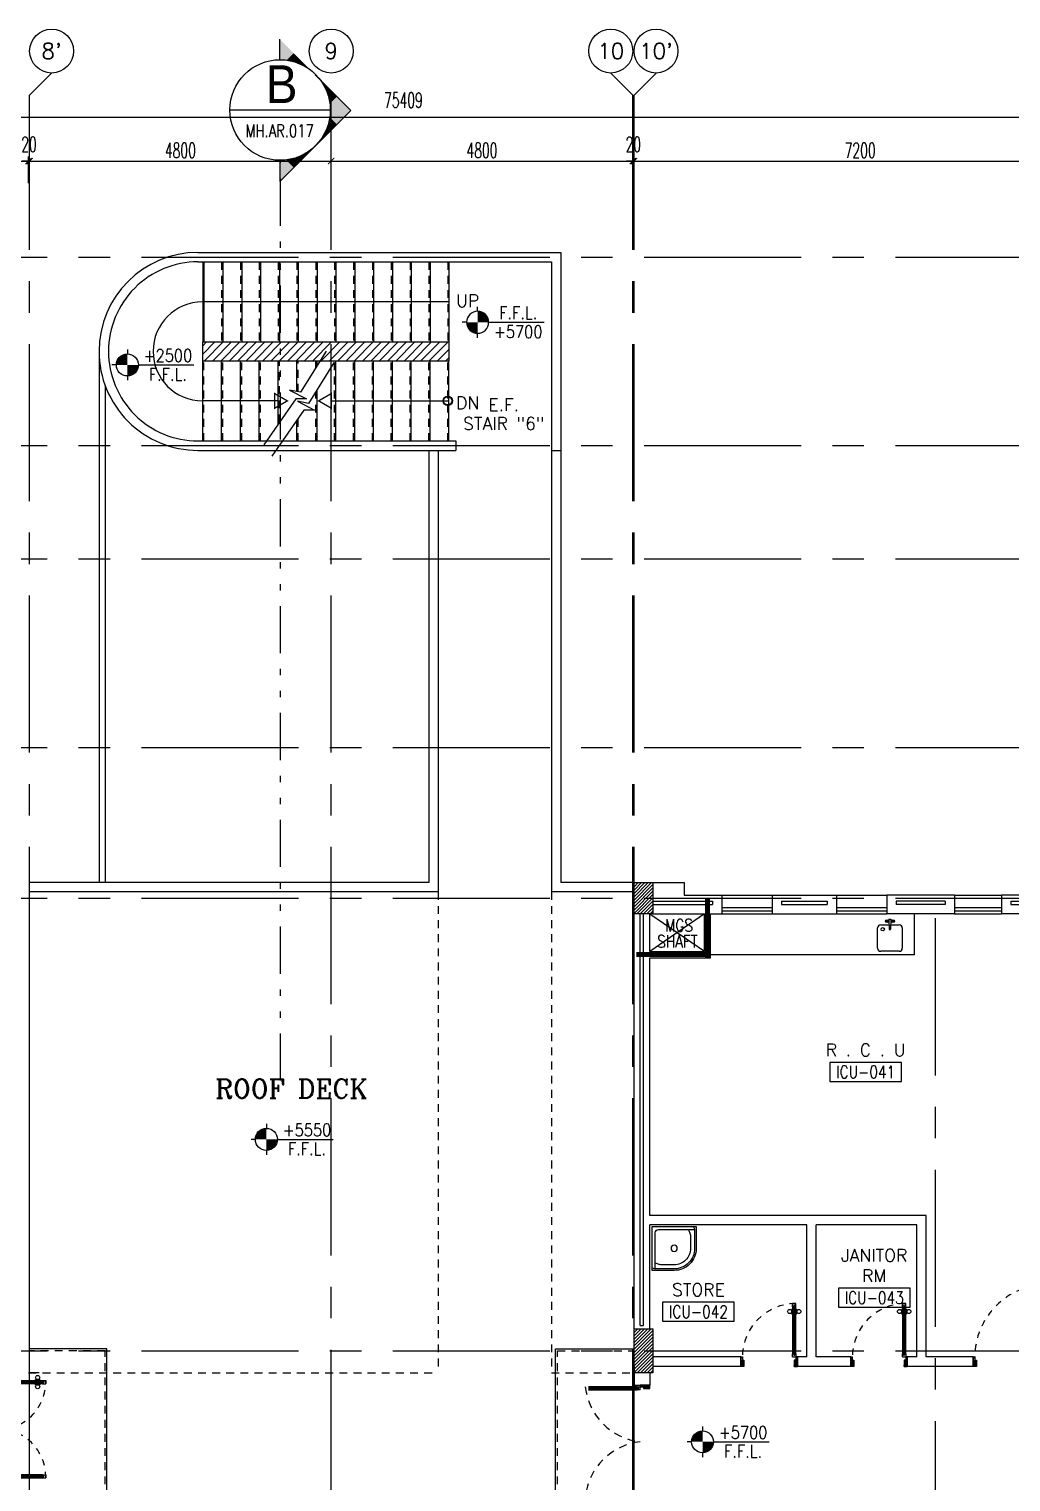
# Model space of a CAD drawing. Extents: x 275967.8 to 276060, y 57291.9 to 57371.4.
# Drawn here: x 276010.75 to 276026.38, y 57348.29 to 57371.41 of the extents above; entities that cross this region are included whole.
import ezdxf
from ezdxf.enums import TextEntityAlignment as Align

# ---------------------------------------------------------------- set-up
doc = ezdxf.new("R2010")
doc.units = 0
doc.header["$MEASUREMENT"] = 0
doc.header["$PDMODE"] = 34
for name, pattern in [('2DASHES', [1.7, 0.75, -0.25, 0.1, -0.25, 0.1, -0.25]), ('CENTERX2', [4, 2.5, -0.5, 0.5, -0.5]), ('DASHED', [0.75, 0.5, -0.25]), ('HIDDEN', [0.375, 0.25, -0.125]), ('HIDDEN2', [0.1875, 0.125, -0.0625])]:
    doc.linetypes.add(name, pattern=pattern)
doc.layers.get('0').update_dxf_attribs({"linetype": 'CONTINUOUS'})
doc.layers.get('DEFPOINTS').update_dxf_attribs({"linetype": 'CONTINUOUS'})
for name, color, linetype in [('AX-CR', 2, 'CONTINUOUS'), ('AX-DIM', 4, 'CONTINUOUS'), ('AX-TXT', 2, 'CONTINUOUS'), ('AXES', 11, 'CENTERX2'), ('COL', 5, 'CONTINUOUS'), ('DOOR', 7, 'CONTINUOUS'), ('EL-LEVS', 1, 'CONTINUOUS'), ('FireCompart', 7, 'DASHED'), ('FIX', 3, 'CONTINUOUS'), ('HAT', 8, 'CONTINUOUS'), ('Hatch', 11, 'CONTINUOUS'), ('HIDDEN', 9, 'HIDDEN2'), ('IND-ES', 6, 'CONTINUOUS'), ('IND-ES-L', 6, '2DASHES'), ('IND-ES-TXT', 4, 'CONTINUOUS'), ('INSUL', 4, 'CONTINUOUS'), ('LEV-PL', 3, 'CONTINUOUS'), ('NON-MEDICAL', 5, 'CONTINUOUS'), ('PART', 9, 'CONTINUOUS'), ('RM-BOX', 4, 'CONTINUOUS'), ('RM-NAME', 2, 'CONTINUOUS'), ('RM-NO', 2, 'CONTINUOUS'), ('ROOF', 7, 'CONTINUOUS'), ('SEC-MRK', 7, 'CONTINUOUS'), ('STR', 5, 'CONTINUOUS'), ('TXT1', 2, 'CONTINUOUS'), ('WALL', 2, 'CONTINUOUS'), ('WIN', 3, 'CONTINUOUS')]:
    doc.layers.add(name, color=color, linetype=linetype)
doc.styles.add('ROMANC', font='romanc', dxfattribs={"height": 0.1})
doc.styles.add('ROMANS', font='ROMANS.shx', dxfattribs={"width": 0.6})
doc.styles.add('S', font='ROMANS.SHX')
doc.styles.add('S5', font='simplex.shx', dxfattribs={"width": 0.77})
doc.styles.add('TTXT', font='swisse.ttf', dxfattribs={"width": 0.6})
doc.dimstyles.new('STANDARD in', dxfattribs={"dimtxt": 0.24, "dimasz": 0.1, "dimexe": 0.07, "dimexo": 0.05, "dimgap": 0.05, "dimtad": 1, "dimdec": 0, "dimlfac": 1000, "dimzin": 0, "dimdsep": 46, "dimtxsty": 'ROMANS', "dimblk": 'ARCHTICK', "dimcen": 0.05, "dimdle": 0.05, "dimclrd": 4, "dimclre": 4, "dimclrt": 2, "dimadec": 0, "dimazin": 0, "dimtfac": 1, "dimtdec": 0, "dimtmove": 2, "dimatfit": 3, "dimfxl": 0, "dimtolj": 1, "dimtzin": 0, "dimarcsym": 0})

# ---------------------------------------------------------------- blocks, each defined once
blk = doc.blocks.new('_ARCHTICK')
at = {"color": 0, "linetype": 'ByBlock', "const_width": 0.15}
blk.add_lwpolyline([(-0.5, -0.5), (0.5, 0.5)], dxfattribs=at)
blk = doc.blocks.new('*D698')
at = {"layer": 'AX-DIM', "color": 4, "lineweight": -2, "ltscale": 0.3}
for p, q in [((275978.085, 57369.661), (275978.085, 57370.081)), ((276053.495, 57364.468), (276053.495, 57370.081)), ((275978.035, 57370.011), (276053.545, 57370.011))]:
    blk.add_line(p, q, dxfattribs=at)
at = {"layer": 'DEFPOINTS', "color": 0, "ltscale": 0.3}
for p in [(276053.495, 57370.011), (275978.085, 57369.611), (276053.495, 57364.418)]:
    blk.add_point(p, dxfattribs=at)
at = {"layer": 'AX-DIM', "color": 4, "lineweight": -2, "ltscale": 0.3, "xscale": 0.1, "yscale": 0.1, "zscale": 0.1, "rotation": 180}
blk.add_blockref('_ARCHTICK', (275978.085, 57370.011), dxfattribs=at)
at = {"layer": 'AX-DIM', "color": 4, "lineweight": -2, "ltscale": 0.3, "xscale": 0.1, "yscale": 0.1, "zscale": 0.1}
blk.add_blockref('_ARCHTICK', (276053.495, 57370.011), dxfattribs=at)
at = {"layer": 'AX-DIM', "color": 2, "ltscale": 0.3, "insert": (276016.705, 57370.28), "char_height": 0.24, "attachment_point": 5, "style": 'ROMANS'}
blk.add_mtext('\\A1;75409', dxfattribs=at)
blk = doc.blocks.new('AXU')
at = {"layer": 'AX-CR'}
blk.add_circle((0, 350), 350, dxfattribs=at)
at = {"layer": 'AX-TXT', "style": 'ROMANS'}
blk.add_attdef('AX', text='', height=250, dxfattribs=at).set_placement((0, 350), align=Align.MIDDLE)
blk = doc.blocks.new('*D726')
at = {"layer": 'AX-DIM', "color": 4, "lineweight": -2, "ltscale": 0.3}
for p, q in [((276003.485, 57369.311), (276010.785, 57369.311)), ((276003.535, 57368.961), (276003.535, 57369.381)), ((276010.735, 57368.961), (276010.735, 57369.381))]:
    blk.add_line(p, q, dxfattribs=at)
at = {"layer": 'DEFPOINTS', "color": 0, "ltscale": 0.3}
for p in [(276010.735, 57369.311), (276003.535, 57368.911), (276010.735, 57368.911)]:
    blk.add_point(p, dxfattribs=at)
at = {"layer": 'AX-DIM', "color": 4, "lineweight": -2, "ltscale": 0.3, "xscale": 0.1, "yscale": 0.1, "zscale": 0.1, "rotation": 180}
blk.add_blockref('_ARCHTICK', (276003.535, 57369.311), dxfattribs=at)
at = {"layer": 'AX-DIM', "color": 4, "lineweight": -2, "ltscale": 0.3, "xscale": 0.1, "yscale": 0.1, "zscale": 0.1}
blk.add_blockref('_ARCHTICK', (276010.735, 57369.311), dxfattribs=at)
at = {"layer": 'AX-DIM', "color": 2, "ltscale": 0.3, "insert": (276007.135, 57369.481), "char_height": 0.24, "attachment_point": 5, "style": 'ROMANS'}
blk.add_mtext('\\A1;7200', dxfattribs=at)
blk = doc.blocks.new('*D727')
at = {"layer": 'AX-DIM', "color": 4, "lineweight": -2, "ltscale": 0.3}
for p, q in [((276010.735, 57369.311), (276010.635, 57369.311)), ((276010.735, 57368.961), (276010.735, 57369.381)), ((276010.735, 57369.311), (276010.755, 57369.311)), ((276010.755, 57368.961), (276010.755, 57369.381)), ((276010.755, 57369.311), (276010.855, 57369.311))]:
    blk.add_line(p, q, dxfattribs=at)
at = {"layer": 'DEFPOINTS', "color": 0, "ltscale": 0.3}
for p in [(276010.755, 57369.311), (276010.735, 57368.911), (276010.755, 57368.911)]:
    blk.add_point(p, dxfattribs=at)
at = {"layer": 'AX-DIM', "color": 4, "lineweight": -2, "ltscale": 0.3, "xscale": 0.1, "yscale": 0.1, "zscale": 0.1}
blk.add_blockref('_ARCHTICK', (276010.735, 57369.311), dxfattribs=at)
at = {"layer": 'AX-DIM', "color": 4, "lineweight": -2, "ltscale": 0.3, "xscale": 0.1, "yscale": 0.1, "zscale": 0.1, "rotation": 180}
blk.add_blockref('_ARCHTICK', (276010.755, 57369.311), dxfattribs=at)
at = {"layer": 'AX-DIM', "color": 2, "ltscale": 0.3, "insert": (276010.745, 57369.576), "char_height": 0.24, "attachment_point": 5, "style": 'ROMANS'}
blk.add_mtext('\\A1;20', dxfattribs=at)
blk = doc.blocks.new('*D728')
at = {"layer": 'AX-DIM', "color": 4, "lineweight": -2, "ltscale": 0.3}
for p, q in [((276010.705, 57369.311), (276015.605, 57369.311)), ((276010.755, 57368.961), (276010.755, 57369.381)), ((276015.555, 57368.961), (276015.555, 57369.381))]:
    blk.add_line(p, q, dxfattribs=at)
at = {"layer": 'DEFPOINTS', "color": 0, "ltscale": 0.3}
for p in [(276015.555, 57369.311), (276010.755, 57368.911), (276015.555, 57368.911)]:
    blk.add_point(p, dxfattribs=at)
at = {"layer": 'AX-DIM', "color": 4, "lineweight": -2, "ltscale": 0.3, "xscale": 0.1, "yscale": 0.1, "zscale": 0.1, "rotation": 180}
blk.add_blockref('_ARCHTICK', (276010.755, 57369.311), dxfattribs=at)
at = {"layer": 'AX-DIM', "color": 4, "lineweight": -2, "ltscale": 0.3, "xscale": 0.1, "yscale": 0.1, "zscale": 0.1}
blk.add_blockref('_ARCHTICK', (276015.555, 57369.311), dxfattribs=at)
at = {"layer": 'AX-DIM', "color": 2, "ltscale": 0.3, "insert": (276013.155, 57369.481), "char_height": 0.24, "attachment_point": 5, "style": 'ROMANS'}
blk.add_mtext('\\A1;4800', dxfattribs=at)
blk = doc.blocks.new('*D729')
at = {"layer": 'AX-DIM', "color": 4, "lineweight": -2, "ltscale": 0.3}
for p, q in [((276015.505, 57369.311), (276020.405, 57369.311)), ((276015.555, 57368.961), (276015.555, 57369.381)), ((276020.355, 57368.961), (276020.355, 57369.381))]:
    blk.add_line(p, q, dxfattribs=at)
at = {"layer": 'DEFPOINTS', "color": 0, "ltscale": 0.3}
for p in [(276020.355, 57369.311), (276015.555, 57368.911), (276020.355, 57368.911)]:
    blk.add_point(p, dxfattribs=at)
at = {"layer": 'AX-DIM', "color": 4, "lineweight": -2, "ltscale": 0.3, "xscale": 0.1, "yscale": 0.1, "zscale": 0.1, "rotation": 180}
blk.add_blockref('_ARCHTICK', (276015.555, 57369.311), dxfattribs=at)
at = {"layer": 'AX-DIM', "color": 4, "lineweight": -2, "ltscale": 0.3, "xscale": 0.1, "yscale": 0.1, "zscale": 0.1}
blk.add_blockref('_ARCHTICK', (276020.355, 57369.311), dxfattribs=at)
at = {"layer": 'AX-DIM', "color": 2, "ltscale": 0.3, "insert": (276017.955, 57369.481), "char_height": 0.24, "attachment_point": 5, "style": 'ROMANS'}
blk.add_mtext('\\A1;4800', dxfattribs=at)
blk = doc.blocks.new('*D730')
at = {"layer": 'AX-DIM', "color": 4, "lineweight": -2, "ltscale": 0.3}
for p, q in [((276020.355, 57369.311), (276020.255, 57369.311)), ((276020.355, 57368.961), (276020.355, 57369.381)), ((276020.355, 57369.311), (276020.375, 57369.311)), ((276020.375, 57368.961), (276020.375, 57369.381)), ((276020.375, 57369.311), (276020.475, 57369.311))]:
    blk.add_line(p, q, dxfattribs=at)
at = {"layer": 'DEFPOINTS', "color": 0, "ltscale": 0.3}
for p in [(276020.375, 57369.311), (276020.355, 57368.911), (276020.375, 57368.911)]:
    blk.add_point(p, dxfattribs=at)
at = {"layer": 'AX-DIM', "color": 4, "lineweight": -2, "ltscale": 0.3, "xscale": 0.1, "yscale": 0.1, "zscale": 0.1}
blk.add_blockref('_ARCHTICK', (276020.355, 57369.311), dxfattribs=at)
at = {"layer": 'AX-DIM', "color": 4, "lineweight": -2, "ltscale": 0.3, "xscale": 0.1, "yscale": 0.1, "zscale": 0.1, "rotation": 180}
blk.add_blockref('_ARCHTICK', (276020.375, 57369.311), dxfattribs=at)
at = {"layer": 'AX-DIM', "color": 2, "ltscale": 0.3, "insert": (276020.365, 57369.576), "char_height": 0.24, "attachment_point": 5, "style": 'ROMANS'}
blk.add_mtext('\\A1;20', dxfattribs=at)
blk = doc.blocks.new('*D731')
at = {"layer": 'AX-DIM', "color": 4, "lineweight": -2, "ltscale": 0.3}
for p, q in [((276020.325, 57369.311), (276027.625, 57369.311)), ((276020.375, 57368.961), (276020.375, 57369.381)), ((276027.575, 57368.961), (276027.575, 57369.381))]:
    blk.add_line(p, q, dxfattribs=at)
at = {"layer": 'DEFPOINTS', "color": 0, "ltscale": 0.3}
for p in [(276027.575, 57369.311), (276020.375, 57368.911), (276027.575, 57368.911)]:
    blk.add_point(p, dxfattribs=at)
at = {"layer": 'AX-DIM', "color": 4, "lineweight": -2, "ltscale": 0.3, "xscale": 0.1, "yscale": 0.1, "zscale": 0.1, "rotation": 180}
blk.add_blockref('_ARCHTICK', (276020.375, 57369.311), dxfattribs=at)
at = {"layer": 'AX-DIM', "color": 4, "lineweight": -2, "ltscale": 0.3, "xscale": 0.1, "yscale": 0.1, "zscale": 0.1}
blk.add_blockref('_ARCHTICK', (276027.575, 57369.311), dxfattribs=at)
at = {"layer": 'AX-DIM', "color": 2, "ltscale": 0.3, "insert": (276023.975, 57369.481), "char_height": 0.24, "attachment_point": 5, "style": 'ROMANS'}
blk.add_mtext('\\A1;7200', dxfattribs=at)
blk = doc.blocks.new('LEV1')
at = {"layer": 'LEV-PL'}
for p, q in [((0, 245), (0, 175)), ((-175, 0), (-245, 0)), ((175, 0), (1061, 0)), ((0, -175), (0, -245))]:
    blk.add_line(p, q, dxfattribs=at)
at = {"layer": 'LEV-PL', "const_width": 175}
for points in [[(-88, 0, -0.414214), (0, 88, -1)], [(88, 0, -0.414214), (0, -88, -1)]]:
    blk.add_lwpolyline(points, format="xyb", dxfattribs=at)
at = {"layer": 'LEV-PL'}
blk.add_circle((0, 0), 175, dxfattribs=at)
at = {"layer": 'LEV-PL', "color": 4, "style": 'S', "width": 0.85}
for tag, p in [('+0000', (646, 50)), ('F.F.L.', (646, -250))]:
    blk.add_attdef(tag, text='', height=200, dxfattribs=at).set_placement(p, align=Align.CENTER)
blk = doc.blocks.new('RM1')
at = {"layer": 'RM-BOX'}
blk.add_lwpolyline([(570, -200), (-570, -200), (-570, -500), (570, -500)], close=True, dxfattribs=at)
at = {"layer": 'RM-NAME', "style": 'ROMANS'}
for tag, p in [('ROOMNAME1', (0, 324)), ('ROOMNAME2', (0, 0))]:
    blk.add_attdef(tag, text='', height=200, dxfattribs=at).set_placement(p, align=Align.MIDDLE)
at = {"layer": 'RM-NO', "style": 'ROMANS', "width": 0.8}
blk.add_attdef('ROOMNO', text='', height=200, dxfattribs=at).set_placement((0, -350), align=Align.MIDDLE)
blk = doc.blocks.new('DOOR90')
at = {"layer": 'DOOR', "color": 0, "linetype": 'ByBlock'}
for p, q in [((-150, 0), (-150, -25)), ((-150, 0), (0, 0)), ((0, -50), (0, 0)), ((-1000, -25), (-1000, -75)), ((-1000, -75), (-1000, -25)), ((-950, -25), (-1000, -25)), ((-950, -75), (-1000, -75)), ((-970, -42), (-970, -58)), ((-950, -42), (-970, -42)), ((-950, -58), (-970, -58)), ((-950, -25), (-950, -42)), ((-950, -58), (-950, -75)), ((-918, -25), (-918, -18)), ((-828, -18), (-918, -18)), ((-918, -75), (-918, -82)), ((-828, -82), (-918, -82)), ((-905, -18), (-905, -9)), ((-905, -9), (-840, -9)), ((-905, -18), (-840, -18)), ((-905, -82), (-905, -91)), ((-905, -82), (-840, -82)), ((-905, -91), (-840, -91)), ((-840, -18), (-840, -9)), ((-840, -82), (-840, -91)), ((-828, -25), (-828, -18)), ((-828, -75), (-828, -82)), ((-200, -42), (-200, -25)), ((-200, -25), (-150, -25)), ((-180, -42), (-200, -42)), ((-200, -75), (-200, -58)), ((-200, -58), (-180, -58)), ((-150, -75), (-200, -75)), ((-180, -58), (-180, -42)), ((-150, -75), (-150, -25)), ((-150, -25), (-100, -25)), ((-100, -25), (-100, -50)), ((-100, -50), (0, -50)), ((-150, -900), (-150, -875)), ((-150, -875), (-100, -875)), ((0, -900), (-150, -900)), ((-150, -900), (0, -900)), ((-100, -850), (0, -850)), ((-100, -875), (-100, -850)), ((0, -850), (0, -900))]:
    blk.add_line(p, q, dxfattribs=at)
at = {"layer": 'DOOR', "color": 9, "linetype": 'ByBlock'}
for p, q in [((0, -50), (-114, 0)), ((0, -50), (-40, 0)), ((0, -50), (-100, -37)), ((0, -850), (-114, -900)), ((0, -850), (-100, -863)), ((0, -850), (-40, -900))]:
    blk.add_line(p, q, dxfattribs=at)
at = {"layer": 'DOOR', "linetype": 'ByBlock'}
for p, q in [((-200, -25), (-950, -25)), ((-200, -42), (-950, -42)), ((-200, -58), (-950, -58)), ((-950, -75), (-200, -75))]:
    blk.add_line(p, q, dxfattribs=at)
at = {"layer": 'DOOR', "color": 0, "linetype": 'ByBlock'}
for centre in [(-873, 24), (-873, -124)]:
    blk.add_circle(centre, 32.4, dxfattribs=at)
at = {"layer": 'DOOR', "color": 9, "linetype": 'ByBlock'}
for centre, radius, start, end in [((0, -50), 154, 161.1053, 166.2858), ((0, -50), 134, 158.1598, 169.28), ((0, -50), 94.4, 148.0182, 180), ((0, -50), 74.4, 137.7764, 180), ((0, -50), 114, 154.0838, 167.3774), ((0, -50), 54.4, 113.2074, 180), ((0, -50), 34.4, 90, 180), ((0, -50), 14.4, 90, 180), ((0, -850), 154, 193.7142, 198.8947), ((0, -850), 134, 190.72, 201.8402), ((0, -850), 94.4, 180, 211.9818), ((0, -850), 74.4, 180, 222.2236), ((0, -850), 54.4, 180, 246.7926), ((0, -850), 34.4, 180, 270), ((0, -850), 14.4, 180, 270)]:
    blk.add_arc(centre, radius, start, end, dxfattribs=at)
at = {"layer": 'DOOR', "linetype": 'HIDDEN', "ltscale": 0.5}
blk.add_arc((-150, -25), 850, 180, 270, dxfattribs=at)
blk = doc.blocks.new('A$C1DFA4FE8')
at = {"layer": 'DOOR', "color": 0, "linetype": 'ByBlock'}
for p, q in [((0, 1631), (0, 1581)), ((0, 1581), (0, 1631)), ((50, 1631), (0, 1631)), ((50, 1631), (50, 1614)), ((750, 1614), (750, 1631)), ((750, 1631), (800, 1631)), ((950, 1656), (800, 1656)), ((800, 1656), (800, 1631)), ((800, 1581), (800, 1631)), ((800, 1631), (850, 1631)), ((850, 1631), (850, 1606)), ((950, 1606), (950, 1656)), ((50, 1581), (0, 1581)), ((30, 1614), (30, 1598)), ((50, 1614), (30, 1614)), ((50, 1598), (30, 1598)), ((50, 1598), (50, 1581)), ((770, 1614), (750, 1614)), ((750, 1581), (750, 1598)), ((750, 1598), (770, 1598)), ((800, 1581), (750, 1581)), ((770, 1598), (770, 1614)), ((850, 1606), (950, 1606)), ((0, 81), (0, 131)), ((0, 131), (0, 81)), ((50, 131), (0, 131)), ((50, 81), (0, 81)), ((30, 98), (30, 114)), ((50, 114), (30, 114)), ((50, 98), (30, 98)), ((50, 114), (50, 131)), ((50, 81), (50, 98)), ((83, 131), (83, 138)), ((173, 138), (83, 138)), ((83, 81), (83, 74)), ((173, 74), (83, 74)), ((95, 138), (95, 147)), ((95, 147), (160, 147)), ((95, 138), (160, 138)), ((95, 74), (95, 65)), ((95, 74), (160, 74)), ((95, 65), (160, 65)), ((160, 138), (160, 147)), ((160, 74), (160, 65)), ((173, 131), (173, 138)), ((173, 81), (173, 74)), ((750, 131), (750, 114)), ((800, 131), (750, 131)), ((750, 114), (770, 114)), ((750, 98), (750, 81)), ((770, 98), (750, 98)), ((750, 81), (800, 81)), ((770, 114), (770, 98)), ((800, 131), (800, 81)), ((800, 56), (800, 81)), ((800, 81), (850, 81)), ((950, 56), (800, 56)), ((850, 106), (950, 106)), ((850, 81), (850, 106)), ((950, 106), (950, 56))]:
    blk.add_line(p, q, dxfattribs=at)
at = {"layer": 'DOOR', "linetype": 'ByBlock'}
for p, q in [((750, 1631), (50, 1631)), ((750, 1614), (50, 1614)), ((750, 1598), (50, 1598)), ((50, 1581), (750, 1581)), ((50, 131), (750, 131)), ((750, 114), (50, 114)), ((750, 98), (50, 98)), ((750, 81), (50, 81))]:
    blk.add_line(p, q, dxfattribs=at)
at = {"layer": 'DOOR', "color": 9, "linetype": 'ByBlock'}
for p, q in [((950, 1606), (837, 1656)), ((950, 1606), (850, 1619)), ((950, 1606), (910, 1656)), ((950, 106), (837, 56)), ((950, 106), (850, 93)), ((950, 106), (910, 56))]:
    blk.add_line(p, q, dxfattribs=at)
at = {"layer": 'DOOR', "color": 0, "linetype": 'ByBlock'}
for centre in [(128, 179), (128, 32)]:
    blk.add_circle(centre, 32.4, dxfattribs=at)
at = {"layer": 'DOOR', "linetype": 'HIDDEN', "ltscale": 0.5}
for centre, start, end in [((752, 1606), 178.0938, 273.7249), ((752, 106), 86.2751, 181.9062)]:
    blk.add_arc(centre, 752, start, end, dxfattribs=at)
at = {"layer": 'DOOR', "color": 9, "linetype": 'ByBlock'}
for centre, radius, start, end in [((950, 1606), 154, 161.1053, 166.2858), ((950, 1606), 134, 158.1598, 169.28), ((950, 1606), 114, 154.0838, 167.3774), ((950, 1606), 94.4, 148.0182, 180), ((950, 1606), 74.4, 137.7764, 180), ((950, 1606), 54.4, 113.2074, 180), ((950, 1606), 34.4, 90, 180), ((950, 1606), 14.4, 90, 180), ((950, 106), 154, 193.7142, 198.8947), ((950, 106), 134, 190.72, 201.8402), ((950, 106), 114, 192.6226, 205.9162), ((950, 106), 94.4, 180, 211.9818), ((950, 106), 74.4, 180, 222.2236), ((950, 106), 54.4, 180, 246.7926), ((950, 106), 34.4, 180, 270), ((950, 106), 14.4, 180, 270)]:
    blk.add_arc(centre, radius, start, end, dxfattribs=at)
blk = doc.blocks.new('C11')
at = {"layer": 'HAT'}
h = blk.add_hatch(dxfattribs=at)
h.set_pattern_fill('ANSI31', color=256, scale=300, style=0)
h.set_pattern_definition([(45, (-248556.182, -75061.005), (-26.5165043, 26.5165043), [])])
h.paths.add_polyline_path([(300, 700), (0, 700), (0, 350), (300, 350)])
h.paths.add_polyline_path([(300, 350), (0, 350), (0, 0), (300, 0)])
at = {"layer": 'COL'}
blk.add_lwpolyline([(300, 700), (300, 0), (0, 0), (0, 700)], close=True, dxfattribs=at)
blk = doc.blocks.new('C-300')
at = {"layer": 'HAT', "linetype": 'ByBlock', "ltscale": 0.3}
h = blk.add_hatch(dxfattribs=at)
h.set_pattern_fill('ANSI31', color=8, scale=300, style=0)
h.set_pattern_definition([(45, (-258496.182, -82361.005), (-26.5165043, 26.5165043), [])])
h.paths.add_polyline_path([(300, 500), (0, 500), (0, 250), (300, 250)])
h.paths.add_polyline_path([(300, 250), (0, 250), (0, 0), (300, 0)])
at = {"layer": 'COL'}
blk.add_lwpolyline([(0, 500), (300, 500), (300, 0), (0, 0)], close=True, dxfattribs=at)
blk = doc.blocks.new('DOOR100')
at = {"layer": 'DOOR', "color": 0, "linetype": 'ByBlock'}
for p, q in [((-82, 1205), (-91, 1205)), ((-91, 1205), (-91, 1140)), ((-75, 1218), (-82, 1218)), ((-82, 1128), (-82, 1218)), ((-82, 1205), (-82, 1140)), ((-25, 1300), (-75, 1300)), ((-75, 1300), (-25, 1300)), ((-75, 1250), (-75, 1300)), ((-58, 1250), (-75, 1250)), ((-42, 1270), (-58, 1270)), ((-58, 1250), (-58, 1270)), ((-42, 1250), (-42, 1270)), ((-25, 1250), (-42, 1250)), ((-25, 1250), (-25, 1300)), ((-25, 1218), (-18, 1218)), ((-18, 1128), (-18, 1218)), ((-18, 1205), (-9, 1205)), ((-18, 1205), (-18, 1140)), ((-9, 1205), (-9, 1140)), ((-82, 1140), (-91, 1140)), ((-75, 1128), (-82, 1128)), ((-25, 1128), (-18, 1128)), ((-18, 1140), (-9, 1140)), ((-1200, 0), (-1200, 150)), ((-1200, 150), (-1175, 150)), ((-1200, 150), (-1200, 0)), ((-1150, 0), (-1200, 0)), ((-1175, 150), (-1175, 100)), ((-1175, 100), (-1150, 100)), ((-1150, 100), (-1150, 0)), ((-75, 200), (-58, 200)), ((-75, 150), (-75, 200)), ((-75, 150), (-25, 150)), ((-58, 200), (-58, 180)), ((-58, 180), (-42, 180)), ((-50, 100), (-50, 0)), ((-25, 100), (-50, 100)), ((-50, 0), (0, 0)), ((-42, 200), (-25, 200)), ((-42, 180), (-42, 200)), ((-25, 200), (-25, 150)), ((0, 150), (-25, 150)), ((-25, 150), (-25, 100)), ((0, 150), (0, 0))]:
    blk.add_line(p, q, dxfattribs=at)
at = {"layer": 'DOOR', "linetype": 'ByBlock'}
for p, q in [((-75, 1250), (-75, 200)), ((-58, 200), (-58, 1250)), ((-42, 200), (-42, 1250)), ((-25, 200), (-25, 1250)), ((0, 0), (0, 150))]:
    blk.add_line(p, q, dxfattribs=at)
at = {"layer": 'DOOR', "color": 9, "linetype": 'ByBlock'}
for p, q in [((-1150, 0), (-1200, 114)), ((-1150, 0), (-1200, 40)), ((-1150, 0), (-1163, 100)), ((-50, 0), (0, 114)), ((-50, 0), (-37, 100)), ((-50, 0), (0, 40))]:
    blk.add_line(p, q, dxfattribs=at)
at = {"layer": 'DOOR', "color": 0, "linetype": 'ByBlock'}
for centre in [(-124, 1173), (24, 1173)]:
    blk.add_circle(centre, 32.4, dxfattribs=at)
at = {"layer": 'DOOR', "linetype": 'HIDDEN', "ltscale": 0.5}
blk.add_arc((-25, 150), 1150, 90, 180.0001, dxfattribs=at)
at = {"layer": 'DOOR', "color": 9, "linetype": 'ByBlock'}
for centre, radius, start, end in [((-1150, 0), 154, 103.7142, 108.8947), ((-1150, 0), 134, 100.72, 111.8402), ((-1150, 0), 94.4, 90, 121.9818), ((-1150, 0), 74.4, 90, 132.2236), ((-1150, 0), 54.4, 90, 156.7926), ((-1150, 0), 34.4, 90, 180), ((-1150, 0), 14.4, 90, 180), ((-50, 0), 94.4, 58.0182, 90), ((-50, 0), 74.4, 47.7764, 90), ((-50, 0), 54.4, 23.2074, 90), ((-50, 0), 34.4, 0, 90), ((-50, 0), 14.4, 0, 90), ((-50, 0), 134, 68.1598, 79.28), ((-50, 0), 114, 64.0838, 77.3774), ((-50, 0), 154, 71.1053, 76.2858)]:
    blk.add_arc(centre, radius, start, end, dxfattribs=at)
blk = doc.blocks.new('JAN-001')
for p, q in [((730, -30), (30, -30)), ((30, -30), (30, -730)), ((80, -130), (80, -705)), ((705, -80), (130, -80)), ((610, -80), (635, -152)), ((640, -380), (640, -184)), ((688, -30), (704, -76)), ((705, -380), (705, -84)), ((730, -380), (730, -30)), ((30, -688), (76, -704)), ((80, -610), (152, -635)), ((184, -640), (380, -640)), ((30, -730), (380, -730)), ((84, -705), (380, -705))]:
    blk.add_line(p, q)
blk.add_circle((380, -380), 50)
for centre, radius, start, end in [((130, -130), 50, 90, 180), ((540, -184), 100, 0, 19.0039), ((680, -84), 25, 0, 19.0039), ((380, -380), 350, 270, 0), ((380, -380), 325, 270, 0), ((380, -380), 260, 270, 0), ((184, -540), 100, 250.9961, 270), ((84, -680), 25, 250.9961, 270)]:
    blk.add_arc(centre, radius, start, end)
blk = doc.blocks.new('A$C2A864A15')
at = {"layer": 'FIX', "rotation": 270}
blk.add_blockref('JAN-001', (730, 730), dxfattribs=at)
blk = doc.blocks.new('AR2-SC')
at = {"layer": 'IND-ES'}
for p, q in [((0, 1131), (-566, 566)), ((0, 1131), (1131, 0)), ((-800, 0), (-1131, 0)), ((800, 0), (1131, 0))]:
    blk.add_line(p, q, dxfattribs=at)
for points in [[(0, 800), (0, 1131), (-104, 793), (-221, 910)], [(0, 800), (0, 1131), (104, 793), (221, 910)], [(-400, 693), (-419, 712), (-487, 634), (-492, 640)], [(-306, 739), (-349, 782), (-400, 693), (-419, 712)], [(-207, 773), (-283, 849), (-306, 739), (-349, 782)], [(-104, 793), (-221, 910), (-207, 773), (-283, 849)], [(104, 793), (221, 910), (207, 773), (283, 849)], [(207, 773), (283, 849), (306, 739), (349, 782)], [(306, 739), (349, 782), (400, 693), (419, 712)], [(400, 693), (419, 712), (487, 634), (492, 640)], [(-693, 400), (-712, 419), (-634, 487), (-640, 492)], [(-640, 492), (-634, 487), (-566, 566)], [(-492, 640), (-487, 634), (-566, 566)], [(492, 640), (487, 634), (566, 566)], [(640, 492), (634, 487), (566, 566)], [(693, 400), (712, 419), (634, 487), (640, 492)], [(-793, 104), (-910, 221), (-773, 207), (-849, 283)], [(-773, 207), (-849, 283), (-739, 306), (-782, 349)], [(-739, 306), (-782, 349), (-693, 400), (-712, 419)], [(739, 306), (782, 349), (693, 400), (712, 419)], [(773, 207), (849, 283), (739, 306), (782, 349)], [(793, 104), (910, 221), (773, 207), (849, 283)], [(-800, 0), (-1131, 0), (-793, 104), (-910, 221)], [(800, 0), (1131, 0), (793, 104), (910, 221)]]:
    blk.add_solid(points, dxfattribs=at)

msp = doc.modelspace()

# ---------------------------------------------------------------- hatches: boundary and pattern name
at = {"layer": 'Hatch', "linetype": 'ByBlock', "ltscale": 0.3}
h = msp.add_hatch(dxfattribs=at)
h.set_pattern_fill('ANSI31', color=256, scale=0.75, style=0)
h.set_pattern_definition([(45, (0, -7e-12), (-0.066291260736, 0.066291260736), [])])
h.paths.add_polyline_path([(276015.5555, 57366.4329), (276013.5103, 57366.4329), (276013.5103, 57366.1329), (276015.5555, 57366.1329)])
h.paths.add_polyline_path([(276017.4303, 57366.4329), (276015.5555, 57366.4329), (276015.5555, 57366.1329), (276017.4303, 57366.1329)])

# ---------------------------------------------------------------- linework, layer by layer
for p, q in [((276015.4762, 57366.2869), (276015.0671, 57365.6316)), ((276015.603, 57366.1086), (276015.1939, 57365.4534)), ((276014.9903, 57365.5263), (276014.4826, 57364.795)), ((276015.0671, 57365.6316), (276014.8917, 57365.6667)), ((276014.8917, 57365.6667), (276015.1606, 57365.5263)), ((276015.1606, 57365.5263), (276014.9903, 57365.5263)), ((276015.1939, 57365.4534), (276015.0185, 57365.4885)), ((276015.0185, 57365.4885), (276015.2874, 57365.3481)), ((276015.1171, 57365.3481), (276014.6093, 57364.6168)), ((276015.2874, 57365.3481), (276015.1171, 57365.3481))]:
    msp.add_line(p, q)
at = {"layer": 'AXES'}
for p, q in [((276010.7555, 57370.3613), (276011.1055, 57370.7113)), ((276015.5555, 57291.8986), (276015.5555, 57370.7113)), ((276020.3555, 57370.3613), (276020.0055, 57370.7113)), ((276020.3755, 57370.3613), (276020.7255, 57370.7113)), ((276010.7555, 57291.8986), (276010.7555, 57370.3613)), ((276020.3555, 57291.8986), (276020.3555, 57370.3613)), ((276020.3755, 57291.8986), (276020.3755, 57370.3613)), ((275968.5355, 57367.7829), (276036.5755, 57367.7829)), ((275968.5355, 57364.7829), (276036.5755, 57364.7829)), ((275968.5355, 57362.9829), (276036.5755, 57362.9829)), ((275968.5355, 57359.9829), (276036.5755, 57359.9829)), ((275968.5355, 57357.5829), (276036.6043, 57357.5829)), ((276025.1755, 57298.7629), (276025.1755, 57357.5829)), ((275968.5355, 57350.3829), (276036.5755, 57350.3829))]:
    msp.add_line(p, q, dxfattribs=at)
at = {"layer": 'DOOR', "linetype": 'ByBlock'}
for p, q in [((276020.4255, 57349.8079), (276019.6505, 57349.8079)), ((276020.4255, 57349.7909), (276019.6505, 57349.7909)), ((276020.4255, 57349.7749), (276019.6505, 57349.7749)), ((276019.6505, 57349.7579), (276020.4255, 57349.7579))]:
    msp.add_line(p, q, dxfattribs=at)
at = {"layer": 'DOOR', "color": 0, "linetype": 'ByBlock'}
for p, q in [((276020.4255, 57349.7909), (276020.4255, 57349.8079)), ((276020.4255, 57349.8079), (276020.4755, 57349.8079)), ((276020.4455, 57349.7909), (276020.4255, 57349.7909)), ((276020.4255, 57349.7579), (276020.4255, 57349.7749)), ((276020.4255, 57349.7749), (276020.4455, 57349.7749)), ((276020.4755, 57349.7579), (276020.4255, 57349.7579)), ((276020.4455, 57349.7749), (276020.4455, 57349.7909)), ((276020.6255, 57349.8329), (276020.4755, 57349.8329)), ((276020.4755, 57349.8329), (276020.4755, 57349.8079)), ((276020.4755, 57349.7579), (276020.4755, 57349.8079)), ((276020.4755, 57349.8079), (276020.5255, 57349.8079)), ((276020.5255, 57349.8079), (276020.5255, 57349.7829)), ((276020.5255, 57349.7829), (276020.6255, 57349.7829)), ((276020.6255, 57349.7829), (276020.6255, 57349.8329))]:
    msp.add_line(p, q, dxfattribs=at)
at = {"layer": 'DOOR', "color": 9, "linetype": 'ByBlock'}
for q in [(276020.5118, 57349.8329), (276020.5255, 57349.7963), (276020.5854, 57349.8329)]:
    msp.add_line((276020.6255, 57349.7829), q, dxfattribs=at)
at = {"layer": 'DOOR', "linetype": 'HIDDEN', "ltscale": 0.5}
for centre, start, end in [((276020.5827, 57349.9152), 186.23095, 263.76895), ((276020.5827, 57347.9507), 96.23105, 173.76905)]:
    msp.add_arc(centre, 0.9881, start, end, dxfattribs=at)
at = {"layer": 'DOOR', "color": 9, "linetype": 'ByBlock'}
for radius, start, end in [(0.1544, 161.10529, 166.28577), (0.1344, 158.15985, 169.28002), (0.1144, 154.08384, 167.37743), (0.0944, 148.01819, 180), (0.0744, 137.77643, 180), (0.0544, 113.20738, 180), (0.0344, 90, 180), (0.0144, 90, 180)]:
    msp.add_arc((276020.6255, 57349.7829), radius, start, end, dxfattribs=at)
at = {"layer": 'FireCompart', "ltscale": 0.3, "const_width": 0.08}
for points in [[(276021.5467, 57356.6329), (276021.5467, 57357.5829)], [(276020.4116, 57356.6863), (276021.5955, 57356.6863)]]:
    msp.add_lwpolyline(points, dxfattribs=at)
at = {"layer": 'HIDDEN'}
for p, q in [((276017.2605, 57357.6829), (276017.2605, 57350.0329)), ((276019.0605, 57357.6829), (276019.0605, 57350.0329)), ((276010.7355, 57350.0329), (276017.2605, 57350.0329)), ((276019.0605, 57350.0329), (276020.3555, 57350.0329))]:
    msp.add_line(p, q, dxfattribs=at)
at = {"layer": 'IND-ES'}
msp.add_line((276015.5412, 57370.1232), (276013.9412, 57370.1232), dxfattribs=at)
at = {"layer": 'IND-ES-L'}
msp.add_line((276014.747, 57354.6805), (276014.747, 57369.3232), dxfattribs=at)
at = {"layer": 'IND-ES-L', "linetype": 'ByBlock'}
msp.add_ellipse((276014.7412, 57370.1232), major_axis=(0.8, 0.0001), ratio=0.9999999, start_param=-0.0000763, end_param=6.283109, dxfattribs=at)
at = {"layer": 'INSUL'}
for p, q in [((276020.6755, 57357.5329), (276021.6255, 57357.5329)), ((276020.6755, 57357.4829), (276021.6255, 57357.4829)), ((276021.6255, 57357.5329), (276021.6255, 57357.4829)), ((276022.7255, 57357.5329), (276023.4505, 57357.5329)), ((276022.7255, 57357.5329), (276022.7255, 57357.4829)), ((276022.7255, 57357.4829), (276023.4505, 57357.4829)), ((276023.4505, 57357.5329), (276023.4505, 57357.4829)), ((276025.3266, 57357.5329), (276024.5505, 57357.5329)), ((276024.5505, 57357.5329), (276024.5505, 57357.4829)), ((276025.3266, 57357.4829), (276024.5505, 57357.4829)), ((276025.3266, 57357.5329), (276025.3266, 57357.4829)), ((276026.3755, 57357.5329), (276027.3255, 57357.5329)), ((276026.3755, 57357.5329), (276026.3755, 57357.4829)), ((276026.3755, 57357.4829), (276027.3255, 57357.4829)), ((276020.4755, 57350.7829), (276020.4755, 57357.3329)), ((276020.5255, 57350.7829), (276020.5255, 57357.3329)), ((276020.4755, 57350.7829), (276020.5255, 57350.7829))]:
    msp.add_line(p, q, dxfattribs=at)
at = {"layer": 'NON-MEDICAL'}
for p, q in [((276021.4955, 57357.3329), (276020.6255, 57356.7329)), ((276021.4955, 57356.7329), (276020.6255, 57357.3289)), ((276024.3026, 57357.1587), (276024.4391, 57357.1587)), ((276024.4331, 57357.2469), (276024.4651, 57357.2469)), ((276024.4331, 57357.2469), (276024.4391, 57357.0916)), ((276024.4651, 57357.2469), (276024.4591, 57357.0916)), ((276024.4591, 57357.1587), (276024.5955, 57357.1587)), ((276024.8377, 57356.6829), (276024.8377, 57357.3329)), ((276024.2527, 57356.7877), (276024.2527, 57357.1088)), ((276024.6454, 57357.1088), (276024.6454, 57356.7877)), ((276024.8377, 57356.6829), (276021.5955, 57356.6829)), ((276024.5955, 57356.7378), (276024.3026, 57356.7378))]:
    msp.add_line(p, q, dxfattribs=at)
for centre, radius in [((276024.3993, 57357.2158), 0.0217), ((276024.3993, 57357.2158), 0.014), ((276024.4988, 57357.2158), 0.0217), ((276024.4988, 57357.2158), 0.014), ((276024.3346, 57357.0892), 0.0255)]:
    msp.add_circle(centre, radius, dxfattribs=at)
for centre, radius, start, end in [((276024.3026, 57357.1088), 0.0499, 90, 180), ((276024.5955, 57357.1088), 0.0499, 0, 90), ((276024.4491, 57357.0916), 0.00997, 180, 0), ((276024.3026, 57356.7877), 0.0499, 180, 270), ((276024.5955, 57356.7877), 0.0499, 270, 0)]:
    msp.add_arc(centre, radius, start, end, dxfattribs=at)
at = {"layer": 'ROOF'}
for p, q in [((276011.86, 57366.2829), (276011.86, 57357.8329)), ((276011.96, 57365.7307), (276011.96, 57357.8329)), ((276017.1105, 57364.7079), (276017.1105, 57357.8329)), ((276017.2605, 57364.7079), (276017.2605, 57357.6829)), ((276019.0605, 57364.7079), (276019.0605, 57357.6829)), ((276019.2105, 57364.7079), (276019.2105, 57357.8329)), ((276017.1105, 57357.8329), (276010.7555, 57357.8329)), ((276020.3555, 57357.8329), (276019.2105, 57357.8329)), ((276020.3555, 57357.8329), (276020.3555, 57357.6829)), ((276017.2605, 57357.6829), (276010.7555, 57357.6829)), ((276010.7555, 57350.0329), (276010.7555, 57357.6329)), ((276020.3555, 57357.6829), (276019.0605, 57357.6829)), ((276010.9055, 57350.0329), (276010.7555, 57350.0329))]:
    msp.add_line(p, q, dxfattribs=at)
at = {"layer": 'STR', "linetype": 'HIDDEN2'}
for p, q in [((276013.5103, 57367.7079), (276013.5103, 57366.4329)), ((276013.5303, 57367.7079), (276013.5303, 57366.4329)), ((276013.8103, 57367.7079), (276013.8103, 57366.4329)), ((276014.1103, 57367.7079), (276014.1103, 57366.4329)), ((276014.4103, 57367.7079), (276014.4103, 57366.4329)), ((276014.7103, 57367.7079), (276014.7103, 57366.4329)), ((276015.0103, 57367.7079), (276015.0103, 57366.4329)), ((276015.3103, 57367.7079), (276015.3103, 57366.4329)), ((276015.6103, 57367.7079), (276015.6103, 57366.4329)), ((276015.9103, 57367.7079), (276015.9103, 57366.4329)), ((276016.2103, 57367.7079), (276016.2103, 57366.4329)), ((276016.5103, 57367.7079), (276016.5103, 57366.4329)), ((276016.8103, 57367.7079), (276016.8103, 57366.4329)), ((276017.1103, 57367.7079), (276017.1103, 57366.4329)), ((276017.4103, 57367.7079), (276017.4103, 57366.4329)), ((276013.5303, 57364.8579), (276013.5303, 57366.1329)), ((276013.8303, 57364.8579), (276013.8303, 57366.1329)), ((276014.1303, 57364.8579), (276014.1303, 57366.1329)), ((276014.4303, 57364.8579), (276014.4303, 57366.1329)), ((276014.7303, 57365.1518), (276014.7303, 57366.1329)), ((276015.0303, 57365.639), (276015.0303, 57366.1329)), ((276015.3103, 57366.0211), (276015.3103, 57366.1329)), ((276015.3303, 57366.0532), (276015.3303, 57366.1329)), ((276015.6103, 57364.8579), (276015.6103, 57366.1329)), ((276015.9103, 57364.8579), (276015.9103, 57366.1329)), ((276016.2103, 57364.8579), (276016.2103, 57366.1329)), ((276016.5103, 57364.8579), (276016.5103, 57366.1329)), ((276016.8103, 57364.8579), (276016.8103, 57366.1329)), ((276017.1103, 57364.8579), (276017.1103, 57366.1329)), ((276017.4103, 57364.8579), (276017.4103, 57366.1329)), ((276015.3103, 57364.8579), (276015.3103, 57365.6399)), ((276015.0303, 57364.8579), (276015.0303, 57365.2231))]:
    msp.add_line(p, q, dxfattribs=at)
at = {"layer": 'STR'}
for p, q in [((276013.5103, 57367.7079), (276013.5103, 57366.4329)), ((276013.5303, 57367.7079), (276013.5303, 57366.4329)), ((276013.8303, 57367.7079), (276013.8303, 57366.4329)), ((276014.1303, 57367.7079), (276014.1303, 57366.4329)), ((276014.4303, 57367.7079), (276014.4303, 57366.4329)), ((276014.7303, 57367.7079), (276014.7303, 57366.4329)), ((276015.0303, 57367.7079), (276015.0303, 57366.4329)), ((276015.3303, 57367.7079), (276015.3303, 57366.4329)), ((276015.6303, 57367.7079), (276015.6303, 57366.4329)), ((276015.9303, 57367.7079), (276015.9303, 57366.4329)), ((276016.2303, 57367.7079), (276016.2303, 57366.4329)), ((276016.5303, 57367.7079), (276016.5303, 57366.4329)), ((276016.8303, 57367.7079), (276016.8303, 57366.4329)), ((276017.1303, 57367.7079), (276017.1303, 57366.4329)), ((276017.4303, 57367.7079), (276017.4303, 57366.4329)), ((276017.4303, 57367.0704), (276013.5079, 57367.0704)), ((276013.5103, 57364.8579), (276013.5103, 57366.1329)), ((276013.8103, 57364.8579), (276013.8103, 57366.1329)), ((276014.1103, 57364.8579), (276014.1103, 57366.1329)), ((276014.4103, 57364.8579), (276014.4103, 57366.1329)), ((276014.7103, 57365.123), (276014.7103, 57366.1329)), ((276015.0103, 57365.643), (276015.0103, 57366.1329)), ((276015.3103, 57366.0211), (276015.3103, 57366.1329)), ((276015.3303, 57366.0532), (276015.3303, 57366.1329)), ((276015.6303, 57364.8579), (276015.6303, 57366.1329)), ((276015.9303, 57364.8579), (276015.9303, 57366.1329)), ((276016.2303, 57364.8579), (276016.2303, 57366.1329)), ((276016.5303, 57364.8579), (276016.5303, 57366.1329)), ((276016.8303, 57364.8579), (276016.8303, 57366.1329)), ((276017.1303, 57364.8579), (276017.1303, 57366.1329)), ((276017.4303, 57364.8579), (276017.4303, 57366.1329)), ((276014.7103, 57365.4954), (276013.5079, 57365.4954)), ((276015.3303, 57364.8579), (276015.3303, 57365.6719)), ((276015.5554, 57365.4954), (276017.4103, 57365.4954)), ((276015.0103, 57364.8579), (276015.0103, 57365.1943))]:
    msp.add_line(p, q, dxfattribs=at)
at = {"layer": 'STR', "const_width": 0.0215}
for points in [[(276014.657, 57365.6109), (276014.657, 57365.38), (276014.857, 57365.4954)], [(276015.5554, 57365.6109), (276015.5554, 57365.38), (276015.3554, 57365.4954)]]:
    msp.add_lwpolyline(points, close=True, dxfattribs=at)
at = {"layer": 'STR'}
for points in [[(276010.7555, 57347.7779), (276011.9855, 57347.7779), (276011.9855, 57350.4129), (276010.7555, 57350.4129)], [(276020.3555, 57347.7779), (276019.1255, 57347.7779), (276019.1255, 57350.4129), (276020.3755, 57350.4129)]]:
    msp.add_lwpolyline(points, dxfattribs=at)
at = {"layer": 'STR', "linetype": 'HIDDEN2'}
for points in [[(276010.7555, 57347.8079), (276011.9555, 57347.8079), (276011.9555, 57350.3829), (276010.7555, 57350.3829)], [(276020.3555, 57347.8079), (276019.1555, 57347.8079), (276019.1555, 57350.3829), (276020.3755, 57350.3829)]]:
    msp.add_lwpolyline(points, dxfattribs=at)
at = {"layer": 'STR'}
for radius in [0.075, 0.065]:
    msp.add_circle((276017.4103, 57365.4954), radius, dxfattribs=at)
msp.add_arc((276013.5079, 57366.2829), 0.7875, 90, 270, dxfattribs=at)
at = {"layer": 'WALL'}
for p, q in [((276013.435, 57367.8579), (276019.2105, 57367.8579)), ((276019.2105, 57367.8579), (276019.2105, 57364.7079)), ((276013.435, 57367.7079), (276019.0605, 57367.7079)), ((276019.0605, 57367.7079), (276019.0605, 57364.7079)), ((276013.5103, 57366.4329), (276017.4303, 57366.4329)), ((276013.5103, 57366.1329), (276013.5103, 57366.4329)), ((276017.4303, 57366.4329), (276017.4303, 57366.1329)), ((276013.5103, 57366.1329), (276017.4303, 57366.1329)), ((276013.435, 57364.8579), (276017.5393, 57364.8579)), ((276017.5393, 57364.8579), (276017.5393, 57364.7079)), ((276013.435, 57364.7079), (276017.5393, 57364.7079)), ((276020.6755, 57357.8329), (276021.1755, 57357.8329)), ((276021.1755, 57357.8329), (276021.1755, 57357.6329)), ((276021.1755, 57357.6329), (276021.7755, 57357.6329)), ((276021.7755, 57357.6329), (276021.7755, 57357.3329)), ((276022.5755, 57357.6329), (276023.6005, 57357.6329)), ((276022.5755, 57357.6329), (276022.5755, 57357.3329)), ((276023.6005, 57357.6329), (276023.6005, 57357.3329)), ((276025.4766, 57357.6329), (276024.4005, 57357.6329)), ((276024.4005, 57357.6329), (276024.4005, 57357.3329)), ((276025.4766, 57357.6329), (276025.4766, 57357.3329)), ((276026.2255, 57357.6329), (276026.2255, 57357.3329)), ((276027.0755, 57357.6329), (276026.2255, 57357.6329)), ((276020.3755, 57350.6329), (276020.3755, 57357.3329)), ((276020.6255, 57356.7329), (276020.6255, 57357.3329)), ((276020.6755, 57357.3329), (276021.4955, 57357.3329)), ((276021.4955, 57356.7329), (276021.4955, 57357.3329)), ((276021.5955, 57356.6329), (276021.5955, 57357.3329)), ((276021.5955, 57357.3329), (276021.7755, 57357.3329)), ((276022.5755, 57357.3329), (276023.6005, 57357.3329)), ((276025.4766, 57357.3329), (276024.4005, 57357.3329)), ((276027.3255, 57357.3329), (276026.2255, 57357.3329)), ((276020.6255, 57356.7329), (276021.4955, 57356.7329)), ((276020.6255, 57356.6329), (276021.5955, 57356.6329)), ((276020.6255, 57352.5329), (276020.6255, 57356.6329)), ((276025.0255, 57352.5329), (276020.6255, 57352.5329)), ((276025.0255, 57350.2829), (276025.0255, 57352.5329)), ((276023.1255, 57352.3829), (276020.6255, 57352.3829)), ((276020.6255, 57350.7329), (276020.6255, 57352.3829)), ((276023.1255, 57350.2829), (276023.1255, 57352.3829)), ((276024.8755, 57352.3829), (276023.2755, 57352.3829)), ((276023.2755, 57350.2829), (276023.2755, 57352.3829)), ((276024.8755, 57350.2829), (276024.8755, 57352.3829)), ((276022.0755, 57350.2829), (276020.6755, 57350.2829)), ((276022.0755, 57350.1329), (276022.0755, 57350.2829)), ((276023.1255, 57350.2829), (276022.9755, 57350.2829)), ((276022.9755, 57350.1329), (276022.9755, 57350.2829)), ((276023.8255, 57350.2829), (276023.2755, 57350.2829)), ((276023.8255, 57350.1329), (276023.8255, 57350.2829)), ((276024.8755, 57350.2829), (276024.7255, 57350.2829)), ((276024.7255, 57350.1329), (276024.7255, 57350.2829)), ((276025.7755, 57350.2829), (276025.0255, 57350.2829)), ((276022.0755, 57350.1329), (276020.6744, 57350.1329)), ((276023.8255, 57350.1329), (276022.9755, 57350.1329)), ((276025.7755, 57350.1329), (276024.7255, 57350.1329))]:
    msp.add_line(p, q, dxfattribs=at)
at = {"layer": 'WALL', "linetype": 'ByBlock', "ltscale": 0.3}
msp.add_line((276019.0605, 57364.7079), (276019.2105, 57364.7079), dxfattribs=at)
at = {"layer": 'WALL', "linetype": 'ByBlock'}
for p, q in [((276025.7755, 57350.1329), (276025.7755, 57350.2829)), ((276020.3755, 57350.1329), (276020.3755, 57349.8329)), ((276020.6255, 57350.0329), (276020.6255, 57349.8329)), ((276020.3755, 57349.8329), (276020.6255, 57349.8329))]:
    msp.add_line(p, q, dxfattribs=at)
at = {"layer": 'WALL', "linetype": 'ByBlock', "ltscale": 0.3}
for points in [[(276020.3755, 57357.8329), (276020.6755, 57357.8329), (276020.6755, 57357.3329), (276020.3755, 57357.3329)], [(276020.3755, 57350.7329), (276020.6755, 57350.7329), (276020.6755, 57350.0329), (276020.3755, 57350.0329)]]:
    msp.add_lwpolyline(points, close=True, dxfattribs=at)
at = {"layer": 'WALL'}
for radius, start, end in [(1.575, 90, 180), (1.425, 89.99998, 180), (1.575, 180, 270.00003), (1.425, 180, 270.00003)]:
    msp.add_arc((276013.435, 57366.2829), radius, start, end, dxfattribs=at)
at = {"layer": 'WIN'}
for p, q in [((276021.7755, 57357.6329), (276022.5755, 57357.6329)), ((276023.6005, 57357.6329), (276024.4005, 57357.6329)), ((276025.4766, 57357.6329), (276026.2255, 57357.6329)), ((276021.7755, 57357.4329), (276022.5755, 57357.4329)), ((276021.7755, 57357.3829), (276022.5755, 57357.3829)), ((276023.6005, 57357.4329), (276024.4005, 57357.4329)), ((276023.6005, 57357.3829), (276024.4005, 57357.3829)), ((276025.4766, 57357.4329), (276026.2255, 57357.4329)), ((276025.4766, 57357.3829), (276026.2255, 57357.3829)), ((276021.7755, 57357.3329), (276022.5755, 57357.3329)), ((276023.6005, 57357.3329), (276024.4005, 57357.3329)), ((276025.4766, 57357.3329), (276026.2255, 57357.3329))]:
    msp.add_line(p, q, dxfattribs=at)

# ---------------------------------------------------------------- block references
at = {"layer": 'AXES', "xscale": 0.0009999999892897904, "yscale": 0.000999999996565748, "zscale": 0.001}
for p, values in [((276011.1055, 57370.7113), {'AX': "8'"}), ((276015.5555, 57370.7113), {'AX': '9'}), ((276020.0055, 57370.7113), {'AX': '10'}), ((276020.7255, 57370.7113), {'AX': "10'"})]:
    msp.add_blockref('AXU', p, dxfattribs=at).add_auto_attribs(values)
at = {"layer": 'COL', "color": 6, "linetype": 'ByBlock', "xscale": 0.0009999999892897904, "yscale": 0.000999999996565748, "zscale": 0.001}
msp.add_blockref('C-300', (276020.3755, 57357.3329), dxfattribs=at)
at = {"layer": 'COL', "linetype": 'ByBlock', "xscale": 0.0009999999892897904, "yscale": 0.000999999996565748, "zscale": 0.001}
msp.add_blockref('C11', (276020.3755, 57350.0329), dxfattribs=at)
at = {"layer": 'DOOR', "xscale": 0.0009999999892897904, "yscale": 0.000999999996565748, "zscale": 0.001}
msp.add_blockref('DOOR100', (276026.9755, 57350.1329), dxfattribs=at)
at = {"layer": 'DOOR', "color": 0, "linetype": 'ByBlock', "yscale": 0.000999999996565748, "zscale": 0.001}
for name, p, xscale, rotation in [('DOOR90', (276022.9755, 57350.1329), 0.000999999996565748, 270), ('DOOR90', (276024.7255, 57350.1329), 0.000999999996565748, 270), ('A$C1DFA4FE8', (276011.0109, 57349.9889), 0.0009999999892897904, 180)]:
    msp.add_blockref(name, p, dxfattribs=dict(at, xscale=xscale, rotation=rotation))
at = {"layer": 'EL-LEVS', "xscale": 0.0009999999892897904, "yscale": 0.000999999996565748, "zscale": 0.001}
msp.add_blockref('LEV1', (276012.3103, 57366.0677), dxfattribs=at).add_auto_attribs({'F.F.L.': 'F.F.L.', '+0000': '+2500'})
at = {"layer": 'FIX', "linetype": 'ByBlock', "xscale": -0.0009999999892897904, "yscale": 0.000999999996565748, "zscale": 0.001}
msp.add_blockref('A$C2A864A15', (276021.3644, 57351.6599), dxfattribs=at)
at = {"layer": 'LEV-PL', "xscale": 0.0009999999892897904, "yscale": 0.000999999996565748, "zscale": 0.001}
for p, values in [((276014.5242, 57353.745), {'F.F.L.': 'F.F.L.', '+0000': '+5550'}), ((276021.4661, 57348.9329), {'F.F.L.': 'F.F.L.', '+0000': '+5700'})]:
    msp.add_blockref('LEV1', p, dxfattribs=at).add_auto_attribs(values)
at = {"layer": 'PART'}
ref = msp.add_blockref('LEV1', (276017.886, 57366.746), dxfattribs=dict(at, xscale=-0.0009999999892897904, yscale=0.000999999996565748, zscale=0.001, rotation=180))
ref.add_attrib('F.F.L.', 'F.F.L.', dxfattribs={"layer": 'LEV-PL', "color": 4, "height": 0.2, "style": 'S', "width": 0.85}).set_placement((276018.5321, 57366.796), align=Align.CENTER)
ref.add_attrib('+0000', '+5700', dxfattribs={"layer": 'LEV-PL', "color": 4, "height": 0.2, "style": 'S', "width": 0.85}).set_placement((276018.5321, 57366.496), align=Align.CENTER)
at = {"layer": 'RM-NAME', "xscale": 0.0009999999892897904, "yscale": 0.000999999996565748, "zscale": 0.001}
for p, values in [((276024.0632, 57355.1678), {'ROOMNO': 'ICU-041', 'ROOMNAME2': 'R . C . U'}), ((276024.1989, 57351.5762), {'ROOMNO': 'ICU-043', 'ROOMNAME2': 'RM', 'ROOMNAME1': 'JANITOR'}), ((276021.4008, 57351.3524), {'ROOMNO': 'ICU-042', 'ROOMNAME2': 'STORE'})]:
    msp.add_blockref('RM1', p, dxfattribs=at).add_auto_attribs(values)
at = {"layer": 'SEC-MRK', "color": 1, "xscale": 0.0009999999892897904, "yscale": 0.0009999999892897904, "zscale": 0.001, "rotation": 270}
msp.add_blockref('AR2-SC', (276014.7354, 57370.1174), dxfattribs=at)

# ---------------------------------------------------------------- texts
at = {"layer": 'IND-ES-TXT', "color": 2, "style": 'S5', "width": 0.77}
msp.add_attdef('MH.AR.017', text='AR02', height=0.2, dxfattribs=at).set_placement((276014.7342, 57369.7923), align=Align.MIDDLE)
at = {"layer": 'RM-NAME'}
for s, height, style, p in [('UP', 0.2, 'ROMANS', (276017.7267, 57367.0881)), ('DN', 0.2, 'ROMANS', (276017.7267, 57365.4632)), ('E.F.', 0.2, 'ROMANS', (276018.3025, 57365.4351)), ('STAIR "6"', 0.2, 'ROMANS', (276018.3025, 57365.1351)), ('ROOF DECK', 0.3, 'ROMANC', (276014.9182, 57354.5508))]:
    msp.add_text(s, height=height, dxfattribs=dict(at, style=style)).set_placement(p, align=Align.MIDDLE)
at = {"layer": 'RM-NAME', "style": 'ROMANS', "width": 0.8}
for s, p in [('MGS', (276021.0913, 57357.1512)), ('SHAFT', (276021.0645, 57356.8956))]:
    msp.add_text(s, height=0.2, dxfattribs=at).set_placement(p, align=Align.MIDDLE)
at = {"layer": 'TXT1', "color": 6, "style": 'TTXT', "width": 0.9}
msp.add_attdef('B', text='C', height=0.6018, dxfattribs=at).set_placement((276014.7666, 57370.2332), align=Align.CENTER)
msp.add_attdef('B', text='C', height=0.6018, dxfattribs=at).set_placement((276014.7666, 57370.2332), align=Align.CENTER)

# ---------------------------------------------------------------- dimensions: what is measured, and where the dimension line sits
at = {"layer": 'AX-DIM'}
dim = msp.add_linear_dim(base=(276053.4947, 57370.0113), p1=(275978.0855, 57369.6113), p2=(276053.4947, 57364.4182), dimstyle='STANDARD in', dxfattribs=at)
dim.commit()
dim.dimension.update_dxf_attribs({"geometry": '*D698', "text_midpoint": (276016.7055, 57370.2801), "dimtype": 160})
for base, p1, p2, picture, middle in [((276010.7355, 57369.3113), (276003.5355, 57368.9113), (276010.7355, 57368.9113), '*D726', (276007.1355, 57369.4813)), ((276010.7555, 57369.3113), (276010.7355, 57368.9113), (276010.7555, 57368.9113), '*D727', (276010.7455, 57369.5763)), ((276015.5555, 57369.3113), (276010.7555, 57368.9113), (276015.5555, 57368.9113), '*D728', (276013.1555, 57369.4813)), ((276020.3555, 57369.3113), (276015.5555, 57368.9113), (276020.3555, 57368.9113), '*D729', (276017.9555, 57369.4813)), ((276020.3755, 57369.3113), (276020.3555, 57368.9113), (276020.3755, 57368.9113), '*D730', (276020.3655, 57369.5763)), ((276027.5755, 57369.3113), (276020.3755, 57368.9113), (276027.5755, 57368.9113), '*D731', (276023.9755, 57369.4813))]:
    dim = msp.add_linear_dim(base=base, p1=p1, p2=p2, dimstyle='STANDARD in', dxfattribs=at)
    dim.commit()
    dim.dimension.update_dxf_attribs({"geometry": picture, "text_midpoint": middle})

doc.saveas('drawing.dxf')
